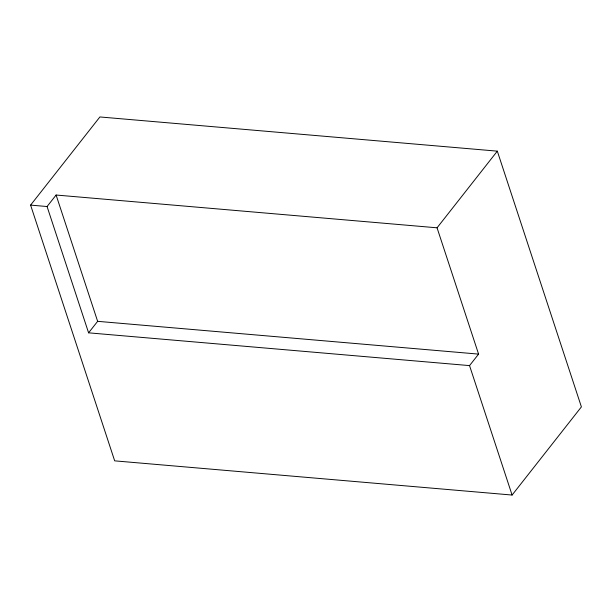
<?xml version="1.0" encoding="UTF-8"?>
<svg xmlns="http://www.w3.org/2000/svg" width="612" height="612" viewBox="0 0 612 612"><rect width="100%" height="100%" fill="white"/><g stroke="black" fill="none" stroke-linecap="round" stroke-linejoin="round"><path stroke-width="0.92" d="M30.6 205.112L99.901 116.953L497.319 151.149L581.4 406.888L512.099 495.047L114.681 460.851L30.6 205.112L47.07 206.527L56.105 195.029L437.06 227.809L497.319 151.149M437.06 227.809L478.584 354.111L469.542 365.609L88.595 332.829L97.637 321.331L56.105 195.029M97.637 321.331L478.584 354.111M469.542 365.609L512.099 495.047M47.07 206.527L88.595 332.829"/></g></svg>
